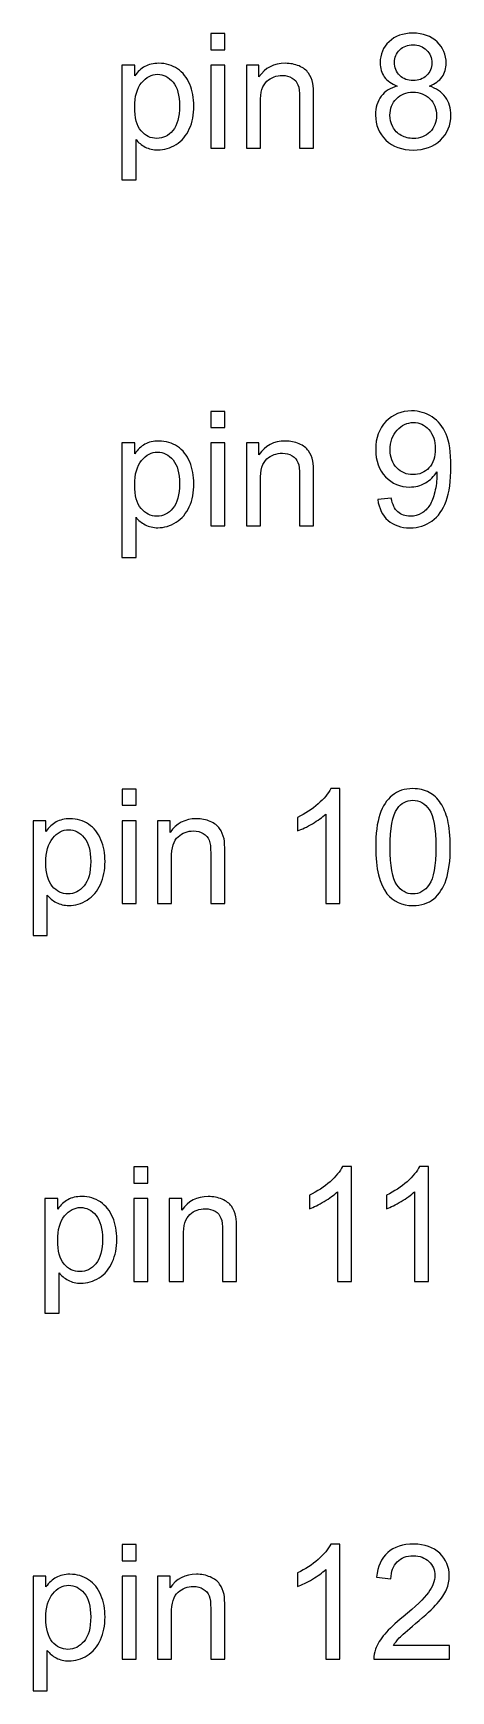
# Model space of a CAD drawing. Header units: centimetres. Extents: x -25.6 to 4.4, y -24.6 to -4.5.
# Drawn here: x -11.814 to -11.26, y -11.697 to -9.503 of the extents above; entities that cross this region are included whole.
import ezdxf

# ---------------------------------------------------------------- set-up
doc = ezdxf.new("R2010")
doc.units = ezdxf.units.CM
doc.header["$MEASUREMENT"] = 0
doc.layers.add('Layer 1', color=7, linetype='Continuous')

msp = doc.modelspace()

# ---------------------------------------------------------------- linework, layer by layer
at = {"layer": 'Layer 1', "color": 250}
for points, knots in [([(-11.57831, -9.52495), (-11.57831, -9.52495), (-11.57831, -9.50354), (-11.57831, -9.50354), (-11.57831, -9.50354), (-11.57831, -9.50354), (-11.55968, -9.50354), (-11.55968, -9.50354), (-11.55968, -9.50354), (-11.55968, -9.50354), (-11.55968, -9.52495), (-11.55968, -9.52495), (-11.55968, -9.52495), (-11.55968, -9.52495), (-11.57831, -9.52495), (-11.57831, -9.52495)], [0, 0, 0, 0, 0.25, 0.25, 0.25, 0.25, 0.5, 0.5, 0.5, 0.5, 0.75, 0.75, 0.75, 0.75, 1, 1, 1, 1]), ([(-11.33136, -9.5729), (-11.33909, -9.57007), (-11.3448, -9.56605), (-11.34854, -9.5608), (-11.34854, -9.5608), (-11.35224, -9.55558), (-11.35411, -9.5493), (-11.35411, -9.54199), (-11.35411, -9.54199), (-11.35411, -9.53095), (-11.35016, -9.52171), (-11.34223, -9.51419), (-11.34223, -9.51419), (-11.33429, -9.50668), (-11.32377, -9.5029), (-11.31062, -9.5029), (-11.31062, -9.5029), (-11.29739, -9.5029), (-11.28673, -9.50675), (-11.27865, -9.51444), (-11.27865, -9.51444), (-11.27061, -9.52213), (-11.26659, -9.53148), (-11.26659, -9.54252), (-11.26659, -9.54252), (-11.26659, -9.54954), (-11.26842, -9.55565), (-11.27209, -9.56087), (-11.27209, -9.56087), (-11.2758, -9.56605), (-11.28137, -9.57007), (-11.28888, -9.5729), (-11.28888, -9.5729), (-11.27961, -9.57593), (-11.27252, -9.5808), (-11.26765, -9.58757), (-11.26765, -9.58757), (-11.26281, -9.59431), (-11.26038, -9.60239), (-11.26038, -9.61174), (-11.26038, -9.61174), (-11.26038, -9.62472), (-11.26497, -9.63559), (-11.2741, -9.64441), (-11.2741, -9.64441), (-11.28328, -9.65323), (-11.29534, -9.65764), (-11.3103, -9.65764), (-11.3103, -9.65764), (-11.32526, -9.65764), (-11.33729, -9.65323), (-11.34646, -9.64437), (-11.34646, -9.64437), (-11.35563, -9.63552), (-11.36022, -9.62447), (-11.36022, -9.61124), (-11.36022, -9.61124), (-11.36022, -9.6014), (-11.35771, -9.59315), (-11.3527, -9.58648), (-11.3527, -9.58648), (-11.34773, -9.57985), (-11.3406, -9.5753), (-11.33136, -9.5729)], [0, 0, 0, 0, 0.0625, 0.0625, 0.0625, 0.0625, 0.125, 0.125, 0.125, 0.125, 0.1875, 0.1875, 0.1875, 0.1875, 0.25, 0.25, 0.25, 0.25, 0.3125, 0.3125, 0.3125, 0.3125, 0.375, 0.375, 0.375, 0.375, 0.4375, 0.4375, 0.4375, 0.4375, 0.5, 0.5, 0.5, 0.5, 0.5625, 0.5625, 0.5625, 0.5625, 0.625, 0.625, 0.625, 0.625, 0.6875, 0.6875, 0.6875, 0.6875, 0.75, 0.75, 0.75, 0.75, 0.8125, 0.8125, 0.8125, 0.8125, 0.875, 0.875, 0.875, 0.875, 0.9375, 0.9375, 0.9375, 0.9375, 1, 1, 1, 1]), ([(-11.3351, -9.54136), (-11.3351, -9.54852), (-11.33277, -9.55438), (-11.32818, -9.55893), (-11.32818, -9.55893), (-11.32356, -9.56348), (-11.31757, -9.56577), (-11.31019, -9.56577), (-11.31019, -9.56577), (-11.30303, -9.56577), (-11.29714, -9.56351), (-11.29255, -9.559), (-11.29255, -9.559), (-11.28797, -9.55448), (-11.28571, -9.54894), (-11.28571, -9.54242), (-11.28571, -9.54242), (-11.28571, -9.53557), (-11.28804, -9.52986), (-11.29277, -9.5252), (-11.29277, -9.5252), (-11.29749, -9.52054), (-11.30335, -9.51822), (-11.3104, -9.51822), (-11.3104, -9.51822), (-11.3175, -9.51822), (-11.32339, -9.52051), (-11.32808, -9.52502), (-11.32808, -9.52502), (-11.33277, -9.52957), (-11.3351, -9.53504), (-11.3351, -9.54136)], [0, 0, 0, 0, 0.125, 0.125, 0.125, 0.125, 0.25, 0.25, 0.25, 0.25, 0.375, 0.375, 0.375, 0.375, 0.5, 0.5, 0.5, 0.5, 0.625, 0.625, 0.625, 0.625, 0.75, 0.75, 0.75, 0.75, 0.875, 0.875, 0.875, 0.875, 1, 1, 1, 1]), ([(-11.6961, -9.69711), (-11.6961, -9.69711), (-11.6961, -9.54531), (-11.6961, -9.54531), (-11.6961, -9.54531), (-11.6961, -9.54531), (-11.67917, -9.54531), (-11.67917, -9.54531), (-11.67917, -9.54531), (-11.67917, -9.54531), (-11.67917, -9.55956), (-11.67917, -9.55956), (-11.67917, -9.55956), (-11.67518, -9.55399), (-11.67066, -9.54979), (-11.66562, -9.547), (-11.66562, -9.547), (-11.66061, -9.54422), (-11.65451, -9.5428), (-11.64735, -9.5428), (-11.64735, -9.5428), (-11.63796, -9.5428), (-11.62971, -9.54524), (-11.62254, -9.55004), (-11.62254, -9.55004), (-11.61535, -9.55487), (-11.60995, -9.56168), (-11.60632, -9.57046), (-11.60632, -9.57046), (-11.60265, -9.57925), (-11.60081, -9.58888), (-11.60081, -9.59936), (-11.60081, -9.59936), (-11.60081, -9.61057), (-11.60282, -9.6207), (-11.60688, -9.62969), (-11.60688, -9.62969), (-11.6109, -9.63869), (-11.61676, -9.64557), (-11.62445, -9.65037), (-11.62445, -9.65037), (-11.63214, -9.65513), (-11.64022, -9.65753), (-11.64869, -9.65753), (-11.64869, -9.65753), (-11.65489, -9.65753), (-11.66043, -9.65622), (-11.66537, -9.65361), (-11.66537, -9.65361), (-11.67031, -9.651), (-11.67433, -9.64769), (-11.67751, -9.6437), (-11.67751, -9.6437), (-11.67751, -9.6437), (-11.67751, -9.69711), (-11.67751, -9.69711), (-11.67751, -9.69711), (-11.67751, -9.69711), (-11.6961, -9.69711), (-11.6961, -9.69711)], [0, 0, 0, 0, 0.0666667, 0.0666667, 0.0666667, 0.0666667, 0.1333333, 0.1333333, 0.1333333, 0.1333333, 0.2, 0.2, 0.2, 0.2, 0.2666667, 0.2666667, 0.2666667, 0.2666667, 0.3333333, 0.3333333, 0.3333333, 0.3333333, 0.4, 0.4, 0.4, 0.4, 0.4666667, 0.4666667, 0.4666667, 0.4666667, 0.5333333, 0.5333333, 0.5333333, 0.5333333, 0.6, 0.6, 0.6, 0.6, 0.6666667, 0.6666667, 0.6666667, 0.6666667, 0.7333333, 0.7333333, 0.7333333, 0.7333333, 0.8, 0.8, 0.8, 0.8, 0.8666667, 0.8666667, 0.8666667, 0.8666667, 0.9333333, 0.9333333, 0.9333333, 0.9333333, 1, 1, 1, 1]), ([(-11.53135, -9.65506), (-11.53135, -9.65506), (-11.53135, -9.54531), (-11.53135, -9.54531), (-11.53135, -9.54531), (-11.53135, -9.54531), (-11.51463, -9.54531), (-11.51463, -9.54531), (-11.51463, -9.54531), (-11.51463, -9.54531), (-11.51463, -9.5609), (-11.51463, -9.5609), (-11.51463, -9.5609), (-11.50655, -9.54884), (-11.49491, -9.5428), (-11.4797, -9.5428), (-11.4797, -9.5428), (-11.47307, -9.5428), (-11.467, -9.544), (-11.46146, -9.54637), (-11.46146, -9.54637), (-11.45589, -9.54877), (-11.45176, -9.55187), (-11.44901, -9.55575), (-11.44901, -9.55575), (-11.44622, -9.5596), (-11.44432, -9.56418), (-11.44319, -9.56947), (-11.44319, -9.56947), (-11.44252, -9.57293), (-11.44217, -9.57896), (-11.44217, -9.58757), (-11.44217, -9.58757), (-11.44217, -9.58757), (-11.44217, -9.65506), (-11.44217, -9.65506), (-11.44217, -9.65506), (-11.44217, -9.65506), (-11.46079, -9.65506), (-11.46079, -9.65506), (-11.46079, -9.65506), (-11.46079, -9.65506), (-11.46079, -9.58828), (-11.46079, -9.58828), (-11.46079, -9.58828), (-11.46079, -9.58073), (-11.4615, -9.57505), (-11.46295, -9.57127), (-11.46295, -9.57127), (-11.46439, -9.56753), (-11.46697, -9.56454), (-11.47064, -9.56231), (-11.47064, -9.56231), (-11.47434, -9.56006), (-11.47864, -9.55893), (-11.48362, -9.55893), (-11.48362, -9.55893), (-11.49156, -9.55893), (-11.49836, -9.56147), (-11.50415, -9.56648), (-11.50415, -9.56648), (-11.5099, -9.57152), (-11.51276, -9.58105), (-11.51276, -9.59512), (-11.51276, -9.59512), (-11.51276, -9.59512), (-11.51276, -9.65506), (-11.51276, -9.65506), (-11.51276, -9.65506), (-11.51276, -9.65506), (-11.53135, -9.65506), (-11.53135, -9.65506)], [0, 0, 0, 0, 0.0555556, 0.0555556, 0.0555556, 0.0555556, 0.1111111, 0.1111111, 0.1111111, 0.1111111, 0.1666667, 0.1666667, 0.1666667, 0.1666667, 0.2222222, 0.2222222, 0.2222222, 0.2222222, 0.2777778, 0.2777778, 0.2777778, 0.2777778, 0.3333333, 0.3333333, 0.3333333, 0.3333333, 0.3888889, 0.3888889, 0.3888889, 0.3888889, 0.4444444, 0.4444444, 0.4444444, 0.4444444, 0.5, 0.5, 0.5, 0.5, 0.5555556, 0.5555556, 0.5555556, 0.5555556, 0.6111111, 0.6111111, 0.6111111, 0.6111111, 0.6666667, 0.6666667, 0.6666667, 0.6666667, 0.7222222, 0.7222222, 0.7222222, 0.7222222, 0.7777778, 0.7777778, 0.7777778, 0.7777778, 0.8333333, 0.8333333, 0.8333333, 0.8333333, 0.8888889, 0.8888889, 0.8888889, 0.8888889, 0.9444444, 0.9444444, 0.9444444, 0.9444444, 1, 1, 1, 1]), ([(-11.67927, -9.6008), (-11.67927, -9.61491), (-11.67641, -9.62536), (-11.6707, -9.63213), (-11.6707, -9.63213), (-11.66498, -9.63887), (-11.65803, -9.64225), (-11.64992, -9.64225), (-11.64992, -9.64225), (-11.64167, -9.64225), (-11.63457, -9.63876), (-11.62868, -9.63174), (-11.62868, -9.63174), (-11.62279, -9.62476), (-11.61983, -9.61393), (-11.61983, -9.59925), (-11.61983, -9.59925), (-11.61983, -9.58524), (-11.62272, -9.5748), (-11.62847, -9.56782), (-11.62847, -9.56782), (-11.63422, -9.56087), (-11.6411, -9.55737), (-11.64907, -9.55737), (-11.64907, -9.55737), (-11.65701, -9.55737), (-11.66403, -9.56108), (-11.67013, -9.56849), (-11.67013, -9.56849), (-11.67624, -9.5759), (-11.67927, -9.58669), (-11.67927, -9.6008)], [0, 0, 0, 0, 0.125, 0.125, 0.125, 0.125, 0.25, 0.25, 0.25, 0.25, 0.375, 0.375, 0.375, 0.375, 0.5, 0.5, 0.5, 0.5, 0.625, 0.625, 0.625, 0.625, 0.75, 0.75, 0.75, 0.75, 0.875, 0.875, 0.875, 0.875, 1, 1, 1, 1]), ([(-11.57831, -9.65506), (-11.57831, -9.65506), (-11.57831, -9.54531), (-11.57831, -9.54531), (-11.57831, -9.54531), (-11.57831, -9.54531), (-11.55968, -9.54531), (-11.55968, -9.54531), (-11.55968, -9.54531), (-11.55968, -9.54531), (-11.55968, -9.65506), (-11.55968, -9.65506), (-11.55968, -9.65506), (-11.55968, -9.65506), (-11.57831, -9.65506), (-11.57831, -9.65506)], [0, 0, 0, 0, 0.25, 0.25, 0.25, 0.25, 0.5, 0.5, 0.5, 0.5, 0.75, 0.75, 0.75, 0.75, 1, 1, 1, 1]), ([(-11.3411, -9.61135), (-11.3411, -9.61664), (-11.33983, -9.62179), (-11.33732, -9.62673), (-11.33732, -9.62673), (-11.33482, -9.63171), (-11.33108, -9.63555), (-11.3261, -9.63827), (-11.3261, -9.63827), (-11.32113, -9.64098), (-11.3158, -9.64236), (-11.31009, -9.64236), (-11.31009, -9.64236), (-11.3012, -9.64236), (-11.29386, -9.6395), (-11.28807, -9.63375), (-11.28807, -9.63375), (-11.28229, -9.62804), (-11.27939, -9.62077), (-11.27939, -9.61195), (-11.27939, -9.61195), (-11.27939, -9.60299), (-11.28236, -9.59558), (-11.28832, -9.58972), (-11.28832, -9.58972), (-11.29428, -9.58387), (-11.30176, -9.58094), (-11.31072, -9.58094), (-11.31072, -9.58094), (-11.31947, -9.58094), (-11.3267, -9.58383), (-11.33245, -9.58962), (-11.33245, -9.58962), (-11.3382, -9.59544), (-11.3411, -9.60267), (-11.3411, -9.61135)], [0, 0, 0, 0, 0.1111111, 0.1111111, 0.1111111, 0.1111111, 0.2222222, 0.2222222, 0.2222222, 0.2222222, 0.3333333, 0.3333333, 0.3333333, 0.3333333, 0.4444444, 0.4444444, 0.4444444, 0.4444444, 0.5555556, 0.5555556, 0.5555556, 0.5555556, 0.6666667, 0.6666667, 0.6666667, 0.6666667, 0.7777778, 0.7777778, 0.7777778, 0.7777778, 0.8888889, 0.8888889, 0.8888889, 0.8888889, 1, 1, 1, 1]), ([(-11.57831, -10.02495), (-11.57831, -10.02495), (-11.57831, -10.00354), (-11.57831, -10.00354), (-11.57831, -10.00354), (-11.57831, -10.00354), (-11.55968, -10.00354), (-11.55968, -10.00354), (-11.55968, -10.00354), (-11.55968, -10.00354), (-11.55968, -10.02495), (-11.55968, -10.02495), (-11.55968, -10.02495), (-11.55968, -10.02495), (-11.57831, -10.02495), (-11.57831, -10.02495)], [0, 0, 0, 0, 0.25, 0.25, 0.25, 0.25, 0.5, 0.5, 0.5, 0.5, 0.75, 0.75, 0.75, 0.75, 1, 1, 1, 1]), ([(-11.35722, -10.12003), (-11.35722, -10.12003), (-11.33933, -10.11837), (-11.33933, -10.11837), (-11.33933, -10.11837), (-11.33782, -10.12677), (-11.33492, -10.13287), (-11.33065, -10.13668), (-11.33065, -10.13668), (-11.32639, -10.14045), (-11.32092, -10.14236), (-11.31421, -10.14236), (-11.31421, -10.14236), (-11.3085, -10.14236), (-11.30349, -10.14105), (-11.29919, -10.13841), (-11.29919, -10.13841), (-11.29488, -10.1358), (-11.29135, -10.13231), (-11.2886, -10.12793), (-11.2886, -10.12793), (-11.28582, -10.12356), (-11.28352, -10.11763), (-11.28165, -10.11022), (-11.28165, -10.11022), (-11.27982, -10.10278), (-11.27887, -10.09519), (-11.27887, -10.08747), (-11.27887, -10.08747), (-11.27887, -10.08666), (-11.2789, -10.08539), (-11.27897, -10.08376), (-11.27897, -10.08376), (-11.28271, -10.08965), (-11.28779, -10.09449), (-11.29421, -10.09816), (-11.29421, -10.09816), (-11.30067, -10.10186), (-11.30765, -10.10369), (-11.31513, -10.10369), (-11.31513, -10.10369), (-11.32769, -10.10369), (-11.33831, -10.09914), (-11.34699, -10.09004), (-11.34699, -10.09004), (-11.35567, -10.08094), (-11.36001, -10.06898), (-11.36001, -10.05409), (-11.36001, -10.05409), (-11.36001, -10.03871), (-11.35549, -10.02636), (-11.34642, -10.01698), (-11.34642, -10.01698), (-11.33736, -10.0076), (-11.326, -10.0029), (-11.31234, -10.0029), (-11.31234, -10.0029), (-11.3025, -10.0029), (-11.29351, -10.00559), (-11.28532, -10.01088), (-11.28532, -10.01088), (-11.27717, -10.01617), (-11.27096, -10.02375), (-11.26673, -10.03356), (-11.26673, -10.03356), (-11.2625, -10.04337), (-11.26038, -10.05759), (-11.26038, -10.07621), (-11.26038, -10.07621), (-11.26038, -10.09555), (-11.26246, -10.11096), (-11.26666, -10.12246), (-11.26666, -10.12246), (-11.27089, -10.13393), (-11.27714, -10.14264), (-11.28543, -10.14864), (-11.28543, -10.14864), (-11.29375, -10.15464), (-11.30345, -10.15764), (-11.31464, -10.15764), (-11.31464, -10.15764), (-11.32649, -10.15764), (-11.33616, -10.15435), (-11.34367, -10.14776), (-11.34367, -10.14776), (-11.35119, -10.1412), (-11.3557, -10.13195), (-11.35722, -10.12003)], [0, 0, 0, 0, 0.0454545, 0.0454545, 0.0454545, 0.0454545, 0.0909091, 0.0909091, 0.0909091, 0.0909091, 0.1363636, 0.1363636, 0.1363636, 0.1363636, 0.1818182, 0.1818182, 0.1818182, 0.1818182, 0.2272727, 0.2272727, 0.2272727, 0.2272727, 0.2727273, 0.2727273, 0.2727273, 0.2727273, 0.3181818, 0.3181818, 0.3181818, 0.3181818, 0.3636364, 0.3636364, 0.3636364, 0.3636364, 0.4090909, 0.4090909, 0.4090909, 0.4090909, 0.4545455, 0.4545455, 0.4545455, 0.4545455, 0.5, 0.5, 0.5, 0.5, 0.5454545, 0.5454545, 0.5454545, 0.5454545, 0.5909091, 0.5909091, 0.5909091, 0.5909091, 0.6363636, 0.6363636, 0.6363636, 0.6363636, 0.6818182, 0.6818182, 0.6818182, 0.6818182, 0.7272727, 0.7272727, 0.7272727, 0.7272727, 0.7727273, 0.7727273, 0.7727273, 0.7727273, 0.8181818, 0.8181818, 0.8181818, 0.8181818, 0.8636364, 0.8636364, 0.8636364, 0.8636364, 0.9090909, 0.9090909, 0.9090909, 0.9090909, 0.9545455, 0.9545455, 0.9545455, 0.9545455, 1, 1, 1, 1]), ([(-11.28105, -10.05314), (-11.28105, -10.04249), (-11.28388, -10.03398), (-11.28955, -10.02774), (-11.28955, -10.02774), (-11.29527, -10.02146), (-11.30208, -10.01832), (-11.31009, -10.01832), (-11.31009, -10.01832), (-11.31834, -10.01832), (-11.32554, -10.02171), (-11.33168, -10.02845), (-11.33168, -10.02845), (-11.33782, -10.03522), (-11.34088, -10.04397), (-11.34088, -10.05469), (-11.34088, -10.05469), (-11.34088, -10.06436), (-11.33796, -10.07219), (-11.33214, -10.07822), (-11.33214, -10.07822), (-11.32631, -10.08426), (-11.31915, -10.08726), (-11.31062, -10.08726), (-11.31062, -10.08726), (-11.30197, -10.08726), (-11.29492, -10.08426), (-11.28938, -10.07822), (-11.28938, -10.07822), (-11.2838, -10.07219), (-11.28105, -10.06383), (-11.28105, -10.05314)], [0, 0, 0, 0, 0.125, 0.125, 0.125, 0.125, 0.25, 0.25, 0.25, 0.25, 0.375, 0.375, 0.375, 0.375, 0.5, 0.5, 0.5, 0.5, 0.625, 0.625, 0.625, 0.625, 0.75, 0.75, 0.75, 0.75, 0.875, 0.875, 0.875, 0.875, 1, 1, 1, 1]), ([(-11.6961, -10.19711), (-11.6961, -10.19711), (-11.6961, -10.04531), (-11.6961, -10.04531), (-11.6961, -10.04531), (-11.6961, -10.04531), (-11.67917, -10.04531), (-11.67917, -10.04531), (-11.67917, -10.04531), (-11.67917, -10.04531), (-11.67917, -10.05956), (-11.67917, -10.05956), (-11.67917, -10.05956), (-11.67518, -10.05399), (-11.67066, -10.04979), (-11.66562, -10.047), (-11.66562, -10.047), (-11.66061, -10.04422), (-11.65451, -10.0428), (-11.64735, -10.0428), (-11.64735, -10.0428), (-11.63796, -10.0428), (-11.62971, -10.04524), (-11.62254, -10.05004), (-11.62254, -10.05004), (-11.61535, -10.05487), (-11.60995, -10.06168), (-11.60632, -10.07046), (-11.60632, -10.07046), (-11.60265, -10.07925), (-11.60081, -10.08888), (-11.60081, -10.09936), (-11.60081, -10.09936), (-11.60081, -10.11057), (-11.60282, -10.1207), (-11.60688, -10.12969), (-11.60688, -10.12969), (-11.6109, -10.13869), (-11.61676, -10.14557), (-11.62445, -10.15037), (-11.62445, -10.15037), (-11.63214, -10.15513), (-11.64022, -10.15753), (-11.64869, -10.15753), (-11.64869, -10.15753), (-11.65489, -10.15753), (-11.66043, -10.15622), (-11.66537, -10.15361), (-11.66537, -10.15361), (-11.67031, -10.151), (-11.67433, -10.14769), (-11.67751, -10.1437), (-11.67751, -10.1437), (-11.67751, -10.1437), (-11.67751, -10.19711), (-11.67751, -10.19711), (-11.67751, -10.19711), (-11.67751, -10.19711), (-11.6961, -10.19711), (-11.6961, -10.19711)], [0, 0, 0, 0, 0.0666667, 0.0666667, 0.0666667, 0.0666667, 0.1333333, 0.1333333, 0.1333333, 0.1333333, 0.2, 0.2, 0.2, 0.2, 0.2666667, 0.2666667, 0.2666667, 0.2666667, 0.3333333, 0.3333333, 0.3333333, 0.3333333, 0.4, 0.4, 0.4, 0.4, 0.4666667, 0.4666667, 0.4666667, 0.4666667, 0.5333333, 0.5333333, 0.5333333, 0.5333333, 0.6, 0.6, 0.6, 0.6, 0.6666667, 0.6666667, 0.6666667, 0.6666667, 0.7333333, 0.7333333, 0.7333333, 0.7333333, 0.8, 0.8, 0.8, 0.8, 0.8666667, 0.8666667, 0.8666667, 0.8666667, 0.9333333, 0.9333333, 0.9333333, 0.9333333, 1, 1, 1, 1]), ([(-11.57831, -10.15506), (-11.57831, -10.15506), (-11.57831, -10.04531), (-11.57831, -10.04531), (-11.57831, -10.04531), (-11.57831, -10.04531), (-11.55968, -10.04531), (-11.55968, -10.04531), (-11.55968, -10.04531), (-11.55968, -10.04531), (-11.55968, -10.15506), (-11.55968, -10.15506), (-11.55968, -10.15506), (-11.55968, -10.15506), (-11.57831, -10.15506), (-11.57831, -10.15506)], [0, 0, 0, 0, 0.25, 0.25, 0.25, 0.25, 0.5, 0.5, 0.5, 0.5, 0.75, 0.75, 0.75, 0.75, 1, 1, 1, 1]), ([(-11.53135, -10.15506), (-11.53135, -10.15506), (-11.53135, -10.04531), (-11.53135, -10.04531), (-11.53135, -10.04531), (-11.53135, -10.04531), (-11.51463, -10.04531), (-11.51463, -10.04531), (-11.51463, -10.04531), (-11.51463, -10.04531), (-11.51463, -10.0609), (-11.51463, -10.0609), (-11.51463, -10.0609), (-11.50655, -10.04884), (-11.49491, -10.0428), (-11.4797, -10.0428), (-11.4797, -10.0428), (-11.47307, -10.0428), (-11.467, -10.044), (-11.46146, -10.04637), (-11.46146, -10.04637), (-11.45589, -10.04877), (-11.45176, -10.05187), (-11.44901, -10.05575), (-11.44901, -10.05575), (-11.44622, -10.0596), (-11.44432, -10.06418), (-11.44319, -10.06947), (-11.44319, -10.06947), (-11.44252, -10.07293), (-11.44217, -10.07896), (-11.44217, -10.08757), (-11.44217, -10.08757), (-11.44217, -10.08757), (-11.44217, -10.15506), (-11.44217, -10.15506), (-11.44217, -10.15506), (-11.44217, -10.15506), (-11.46079, -10.15506), (-11.46079, -10.15506), (-11.46079, -10.15506), (-11.46079, -10.15506), (-11.46079, -10.08828), (-11.46079, -10.08828), (-11.46079, -10.08828), (-11.46079, -10.08073), (-11.4615, -10.07505), (-11.46295, -10.07127), (-11.46295, -10.07127), (-11.46439, -10.06753), (-11.46697, -10.06454), (-11.47064, -10.06231), (-11.47064, -10.06231), (-11.47434, -10.06006), (-11.47864, -10.05893), (-11.48362, -10.05893), (-11.48362, -10.05893), (-11.49156, -10.05893), (-11.49836, -10.06147), (-11.50415, -10.06648), (-11.50415, -10.06648), (-11.5099, -10.07152), (-11.51276, -10.08105), (-11.51276, -10.09512), (-11.51276, -10.09512), (-11.51276, -10.09512), (-11.51276, -10.15506), (-11.51276, -10.15506), (-11.51276, -10.15506), (-11.51276, -10.15506), (-11.53135, -10.15506), (-11.53135, -10.15506)], [0, 0, 0, 0, 0.0555556, 0.0555556, 0.0555556, 0.0555556, 0.1111111, 0.1111111, 0.1111111, 0.1111111, 0.1666667, 0.1666667, 0.1666667, 0.1666667, 0.2222222, 0.2222222, 0.2222222, 0.2222222, 0.2777778, 0.2777778, 0.2777778, 0.2777778, 0.3333333, 0.3333333, 0.3333333, 0.3333333, 0.3888889, 0.3888889, 0.3888889, 0.3888889, 0.4444444, 0.4444444, 0.4444444, 0.4444444, 0.5, 0.5, 0.5, 0.5, 0.5555556, 0.5555556, 0.5555556, 0.5555556, 0.6111111, 0.6111111, 0.6111111, 0.6111111, 0.6666667, 0.6666667, 0.6666667, 0.6666667, 0.7222222, 0.7222222, 0.7222222, 0.7222222, 0.7777778, 0.7777778, 0.7777778, 0.7777778, 0.8333333, 0.8333333, 0.8333333, 0.8333333, 0.8888889, 0.8888889, 0.8888889, 0.8888889, 0.9444444, 0.9444444, 0.9444444, 0.9444444, 1, 1, 1, 1]), ([(-11.67927, -10.1008), (-11.67927, -10.11491), (-11.67641, -10.12536), (-11.6707, -10.13213), (-11.6707, -10.13213), (-11.66498, -10.13887), (-11.65803, -10.14225), (-11.64992, -10.14225), (-11.64992, -10.14225), (-11.64167, -10.14225), (-11.63457, -10.13876), (-11.62868, -10.13174), (-11.62868, -10.13174), (-11.62279, -10.12476), (-11.61983, -10.11393), (-11.61983, -10.09925), (-11.61983, -10.09925), (-11.61983, -10.08524), (-11.62272, -10.0748), (-11.62847, -10.06782), (-11.62847, -10.06782), (-11.63422, -10.06087), (-11.6411, -10.05737), (-11.64907, -10.05737), (-11.64907, -10.05737), (-11.65701, -10.05737), (-11.66403, -10.06108), (-11.67013, -10.06849), (-11.67013, -10.06849), (-11.67624, -10.0759), (-11.67927, -10.08669), (-11.67927, -10.1008)], [0, 0, 0, 0, 0.125, 0.125, 0.125, 0.125, 0.25, 0.25, 0.25, 0.25, 0.375, 0.375, 0.375, 0.375, 0.5, 0.5, 0.5, 0.5, 0.625, 0.625, 0.625, 0.625, 0.75, 0.75, 0.75, 0.75, 0.875, 0.875, 0.875, 0.875, 1, 1, 1, 1]), ([(-11.69603, -10.52495), (-11.69603, -10.52495), (-11.69603, -10.50354), (-11.69603, -10.50354), (-11.69603, -10.50354), (-11.69603, -10.50354), (-11.6774, -10.50354), (-11.6774, -10.50354), (-11.6774, -10.50354), (-11.6774, -10.50354), (-11.6774, -10.52495), (-11.6774, -10.52495), (-11.6774, -10.52495), (-11.6774, -10.52495), (-11.69603, -10.52495), (-11.69603, -10.52495)], [0, 0, 0, 0, 0.25, 0.25, 0.25, 0.25, 0.5, 0.5, 0.5, 0.5, 0.75, 0.75, 0.75, 0.75, 1, 1, 1, 1]), ([(-11.40766, -10.65506), (-11.40766, -10.65506), (-11.42625, -10.65506), (-11.42625, -10.65506), (-11.42625, -10.65506), (-11.42625, -10.65506), (-11.42625, -10.53652), (-11.42625, -10.53652), (-11.42625, -10.53652), (-11.43073, -10.54079), (-11.43659, -10.54506), (-11.44386, -10.54933), (-11.44386, -10.54933), (-11.45116, -10.5536), (-11.45769, -10.55681), (-11.46347, -10.55893), (-11.46347, -10.55893), (-11.46347, -10.55893), (-11.46347, -10.54097), (-11.46347, -10.54097), (-11.46347, -10.54097), (-11.45307, -10.53607), (-11.44396, -10.53014), (-11.43617, -10.52319), (-11.43617, -10.52319), (-11.42841, -10.5162), (-11.42287, -10.50947), (-11.41962, -10.5029), (-11.41962, -10.5029), (-11.41962, -10.5029), (-11.40766, -10.5029), (-11.40766, -10.5029), (-11.40766, -10.5029), (-11.40766, -10.5029), (-11.40766, -10.65506), (-11.40766, -10.65506)], [0, 0, 0, 0, 0.1111111, 0.1111111, 0.1111111, 0.1111111, 0.2222222, 0.2222222, 0.2222222, 0.2222222, 0.3333333, 0.3333333, 0.3333333, 0.3333333, 0.4444444, 0.4444444, 0.4444444, 0.4444444, 0.5555556, 0.5555556, 0.5555556, 0.5555556, 0.6666667, 0.6666667, 0.6666667, 0.6666667, 0.7777778, 0.7777778, 0.7777778, 0.7777778, 0.8888889, 0.8888889, 0.8888889, 0.8888889, 1, 1, 1, 1]), ([(-11.36001, -10.58034), (-11.36001, -10.56242), (-11.35817, -10.54799), (-11.35447, -10.53709), (-11.35447, -10.53709), (-11.3508, -10.52615), (-11.34529, -10.51772), (-11.33803, -10.51179), (-11.33803, -10.51179), (-11.33076, -10.50587), (-11.32162, -10.5029), (-11.31062, -10.5029), (-11.31062, -10.5029), (-11.30247, -10.5029), (-11.29534, -10.50456), (-11.2892, -10.50784), (-11.2892, -10.50784), (-11.28306, -10.51109), (-11.27802, -10.51582), (-11.274, -10.52199), (-11.274, -10.52199), (-11.27001, -10.52816), (-11.26687, -10.53568), (-11.26461, -10.54453), (-11.26461, -10.54453), (-11.26232, -10.55339), (-11.26119, -10.56531), (-11.26119, -10.58034), (-11.26119, -10.58034), (-11.26119, -10.59812), (-11.26303, -10.61244), (-11.26666, -10.62338), (-11.26666, -10.62338), (-11.27033, -10.63432), (-11.2758, -10.64275), (-11.28306, -10.64871), (-11.28306, -10.64871), (-11.29033, -10.65467), (-11.2995, -10.65764), (-11.31062, -10.65764), (-11.31062, -10.65764), (-11.32522, -10.65764), (-11.33669, -10.65241), (-11.34501, -10.64194), (-11.34501, -10.64194), (-11.355, -10.62934), (-11.36001, -10.60877), (-11.36001, -10.58034)], [0, 0, 0, 0, 0.0833333, 0.0833333, 0.0833333, 0.0833333, 0.1666667, 0.1666667, 0.1666667, 0.1666667, 0.25, 0.25, 0.25, 0.25, 0.3333333, 0.3333333, 0.3333333, 0.3333333, 0.4166667, 0.4166667, 0.4166667, 0.4166667, 0.5, 0.5, 0.5, 0.5, 0.5833333, 0.5833333, 0.5833333, 0.5833333, 0.6666667, 0.6666667, 0.6666667, 0.6666667, 0.75, 0.75, 0.75, 0.75, 0.8333333, 0.8333333, 0.8333333, 0.8333333, 0.9166667, 0.9166667, 0.9166667, 0.9166667, 1, 1, 1, 1]), ([(-11.34088, -10.58034), (-11.34088, -10.60521), (-11.33796, -10.62176), (-11.33214, -10.63001), (-11.33214, -10.63001), (-11.32631, -10.63823), (-11.31915, -10.64236), (-11.31062, -10.64236), (-11.31062, -10.64236), (-11.30204, -10.64236), (-11.29488, -10.6382), (-11.28906, -10.62994), (-11.28906, -10.62994), (-11.28324, -10.62169), (-11.28031, -10.60514), (-11.28031, -10.58034), (-11.28031, -10.58034), (-11.28031, -10.5554), (-11.28324, -10.53882), (-11.28906, -10.53063), (-11.28906, -10.53063), (-11.29488, -10.52241), (-11.30211, -10.51832), (-11.31079, -10.51832), (-11.31079, -10.51832), (-11.31937, -10.51832), (-11.32617, -10.52195), (-11.33129, -10.52919), (-11.33129, -10.52919), (-11.33767, -10.53839), (-11.34088, -10.55547), (-11.34088, -10.58034)], [0, 0, 0, 0, 0.125, 0.125, 0.125, 0.125, 0.25, 0.25, 0.25, 0.25, 0.375, 0.375, 0.375, 0.375, 0.5, 0.5, 0.5, 0.5, 0.625, 0.625, 0.625, 0.625, 0.75, 0.75, 0.75, 0.75, 0.875, 0.875, 0.875, 0.875, 1, 1, 1, 1]), ([(-11.81382, -10.69711), (-11.81382, -10.69711), (-11.81382, -10.54531), (-11.81382, -10.54531), (-11.81382, -10.54531), (-11.81382, -10.54531), (-11.79689, -10.54531), (-11.79689, -10.54531), (-11.79689, -10.54531), (-11.79689, -10.54531), (-11.79689, -10.55956), (-11.79689, -10.55956), (-11.79689, -10.55956), (-11.7929, -10.55399), (-11.78838, -10.54979), (-11.78334, -10.547), (-11.78334, -10.547), (-11.77833, -10.54422), (-11.77223, -10.5428), (-11.76507, -10.5428), (-11.76507, -10.5428), (-11.75568, -10.5428), (-11.74743, -10.54524), (-11.74026, -10.55004), (-11.74026, -10.55004), (-11.73307, -10.55487), (-11.72767, -10.56168), (-11.72404, -10.57046), (-11.72404, -10.57046), (-11.72037, -10.57925), (-11.71853, -10.58888), (-11.71853, -10.59936), (-11.71853, -10.59936), (-11.71853, -10.61057), (-11.72054, -10.6207), (-11.7246, -10.62969), (-11.7246, -10.62969), (-11.72862, -10.63869), (-11.73448, -10.64557), (-11.74217, -10.65037), (-11.74217, -10.65037), (-11.74986, -10.65513), (-11.75794, -10.65753), (-11.76641, -10.65753), (-11.76641, -10.65753), (-11.77261, -10.65753), (-11.77815, -10.65622), (-11.78309, -10.65361), (-11.78309, -10.65361), (-11.78803, -10.651), (-11.79205, -10.64769), (-11.79523, -10.6437), (-11.79523, -10.6437), (-11.79523, -10.6437), (-11.79523, -10.69711), (-11.79523, -10.69711), (-11.79523, -10.69711), (-11.79523, -10.69711), (-11.81382, -10.69711), (-11.81382, -10.69711)], [0, 0, 0, 0, 0.0666667, 0.0666667, 0.0666667, 0.0666667, 0.1333333, 0.1333333, 0.1333333, 0.1333333, 0.2, 0.2, 0.2, 0.2, 0.2666667, 0.2666667, 0.2666667, 0.2666667, 0.3333333, 0.3333333, 0.3333333, 0.3333333, 0.4, 0.4, 0.4, 0.4, 0.4666667, 0.4666667, 0.4666667, 0.4666667, 0.5333333, 0.5333333, 0.5333333, 0.5333333, 0.6, 0.6, 0.6, 0.6, 0.6666667, 0.6666667, 0.6666667, 0.6666667, 0.7333333, 0.7333333, 0.7333333, 0.7333333, 0.8, 0.8, 0.8, 0.8, 0.8666667, 0.8666667, 0.8666667, 0.8666667, 0.9333333, 0.9333333, 0.9333333, 0.9333333, 1, 1, 1, 1]), ([(-11.69603, -10.65506), (-11.69603, -10.65506), (-11.69603, -10.54531), (-11.69603, -10.54531), (-11.69603, -10.54531), (-11.69603, -10.54531), (-11.6774, -10.54531), (-11.6774, -10.54531), (-11.6774, -10.54531), (-11.6774, -10.54531), (-11.6774, -10.65506), (-11.6774, -10.65506), (-11.6774, -10.65506), (-11.6774, -10.65506), (-11.69603, -10.65506), (-11.69603, -10.65506)], [0, 0, 0, 0, 0.25, 0.25, 0.25, 0.25, 0.5, 0.5, 0.5, 0.5, 0.75, 0.75, 0.75, 0.75, 1, 1, 1, 1]), ([(-11.64907, -10.65506), (-11.64907, -10.65506), (-11.64907, -10.54531), (-11.64907, -10.54531), (-11.64907, -10.54531), (-11.64907, -10.54531), (-11.63235, -10.54531), (-11.63235, -10.54531), (-11.63235, -10.54531), (-11.63235, -10.54531), (-11.63235, -10.5609), (-11.63235, -10.5609), (-11.63235, -10.5609), (-11.62427, -10.54884), (-11.61263, -10.5428), (-11.59742, -10.5428), (-11.59742, -10.5428), (-11.59079, -10.5428), (-11.58472, -10.544), (-11.57918, -10.54637), (-11.57918, -10.54637), (-11.57361, -10.54877), (-11.56948, -10.55187), (-11.56673, -10.55575), (-11.56673, -10.55575), (-11.56394, -10.5596), (-11.56204, -10.56418), (-11.56091, -10.56947), (-11.56091, -10.56947), (-11.56024, -10.57293), (-11.55989, -10.57896), (-11.55989, -10.58757), (-11.55989, -10.58757), (-11.55989, -10.58757), (-11.55989, -10.65506), (-11.55989, -10.65506), (-11.55989, -10.65506), (-11.55989, -10.65506), (-11.57851, -10.65506), (-11.57851, -10.65506), (-11.57851, -10.65506), (-11.57851, -10.65506), (-11.57851, -10.58828), (-11.57851, -10.58828), (-11.57851, -10.58828), (-11.57851, -10.58073), (-11.57922, -10.57505), (-11.58067, -10.57127), (-11.58067, -10.57127), (-11.58211, -10.56753), (-11.58469, -10.56454), (-11.58836, -10.56231), (-11.58836, -10.56231), (-11.59206, -10.56006), (-11.59636, -10.55893), (-11.60134, -10.55893), (-11.60134, -10.55893), (-11.60928, -10.55893), (-11.61608, -10.56147), (-11.62187, -10.56648), (-11.62187, -10.56648), (-11.62762, -10.57152), (-11.63048, -10.58105), (-11.63048, -10.59512), (-11.63048, -10.59512), (-11.63048, -10.59512), (-11.63048, -10.65506), (-11.63048, -10.65506), (-11.63048, -10.65506), (-11.63048, -10.65506), (-11.64907, -10.65506), (-11.64907, -10.65506)], [0, 0, 0, 0, 0.0555556, 0.0555556, 0.0555556, 0.0555556, 0.1111111, 0.1111111, 0.1111111, 0.1111111, 0.1666667, 0.1666667, 0.1666667, 0.1666667, 0.2222222, 0.2222222, 0.2222222, 0.2222222, 0.2777778, 0.2777778, 0.2777778, 0.2777778, 0.3333333, 0.3333333, 0.3333333, 0.3333333, 0.3888889, 0.3888889, 0.3888889, 0.3888889, 0.4444444, 0.4444444, 0.4444444, 0.4444444, 0.5, 0.5, 0.5, 0.5, 0.5555556, 0.5555556, 0.5555556, 0.5555556, 0.6111111, 0.6111111, 0.6111111, 0.6111111, 0.6666667, 0.6666667, 0.6666667, 0.6666667, 0.7222222, 0.7222222, 0.7222222, 0.7222222, 0.7777778, 0.7777778, 0.7777778, 0.7777778, 0.8333333, 0.8333333, 0.8333333, 0.8333333, 0.8888889, 0.8888889, 0.8888889, 0.8888889, 0.9444444, 0.9444444, 0.9444444, 0.9444444, 1, 1, 1, 1]), ([(-11.79699, -10.6008), (-11.79699, -10.61491), (-11.79413, -10.62536), (-11.78842, -10.63213), (-11.78842, -10.63213), (-11.7827, -10.63887), (-11.77575, -10.64225), (-11.76764, -10.64225), (-11.76764, -10.64225), (-11.75939, -10.64225), (-11.75229, -10.63876), (-11.7464, -10.63174), (-11.7464, -10.63174), (-11.74051, -10.62476), (-11.73755, -10.61393), (-11.73755, -10.59925), (-11.73755, -10.59925), (-11.73755, -10.58524), (-11.74044, -10.5748), (-11.74619, -10.56782), (-11.74619, -10.56782), (-11.75194, -10.56087), (-11.75882, -10.55737), (-11.76679, -10.55737), (-11.76679, -10.55737), (-11.77473, -10.55737), (-11.78175, -10.56108), (-11.78785, -10.56849), (-11.78785, -10.56849), (-11.79396, -10.5759), (-11.79699, -10.58669), (-11.79699, -10.6008)], [0, 0, 0, 0, 0.125, 0.125, 0.125, 0.125, 0.25, 0.25, 0.25, 0.25, 0.375, 0.375, 0.375, 0.375, 0.5, 0.5, 0.5, 0.5, 0.625, 0.625, 0.625, 0.625, 0.75, 0.75, 0.75, 0.75, 0.875, 0.875, 0.875, 0.875, 1, 1, 1, 1]), ([(-11.68033, -11.02495), (-11.68033, -11.02495), (-11.68033, -11.00354), (-11.68033, -11.00354), (-11.68033, -11.00354), (-11.68033, -11.00354), (-11.6617, -11.00354), (-11.6617, -11.00354), (-11.6617, -11.00354), (-11.6617, -11.00354), (-11.6617, -11.02495), (-11.6617, -11.02495), (-11.6617, -11.02495), (-11.6617, -11.02495), (-11.68033, -11.02495), (-11.68033, -11.02495)], [0, 0, 0, 0, 0.25, 0.25, 0.25, 0.25, 0.5, 0.5, 0.5, 0.5, 0.75, 0.75, 0.75, 0.75, 1, 1, 1, 1]), ([(-11.39196, -11.15506), (-11.39196, -11.15506), (-11.41055, -11.15506), (-11.41055, -11.15506), (-11.41055, -11.15506), (-11.41055, -11.15506), (-11.41055, -11.03652), (-11.41055, -11.03652), (-11.41055, -11.03652), (-11.41503, -11.04079), (-11.42089, -11.04506), (-11.42816, -11.04933), (-11.42816, -11.04933), (-11.43546, -11.0536), (-11.44199, -11.05681), (-11.44777, -11.05893), (-11.44777, -11.05893), (-11.44777, -11.05893), (-11.44777, -11.04097), (-11.44777, -11.04097), (-11.44777, -11.04097), (-11.43737, -11.03607), (-11.42826, -11.03014), (-11.42047, -11.02319), (-11.42047, -11.02319), (-11.41271, -11.0162), (-11.40717, -11.00947), (-11.40392, -11.0029), (-11.40392, -11.0029), (-11.40392, -11.0029), (-11.39196, -11.0029), (-11.39196, -11.0029), (-11.39196, -11.0029), (-11.39196, -11.0029), (-11.39196, -11.15506), (-11.39196, -11.15506)], [0, 0, 0, 0, 0.1111111, 0.1111111, 0.1111111, 0.1111111, 0.2222222, 0.2222222, 0.2222222, 0.2222222, 0.3333333, 0.3333333, 0.3333333, 0.3333333, 0.4444444, 0.4444444, 0.4444444, 0.4444444, 0.5555556, 0.5555556, 0.5555556, 0.5555556, 0.6666667, 0.6666667, 0.6666667, 0.6666667, 0.7777778, 0.7777778, 0.7777778, 0.7777778, 0.8888889, 0.8888889, 0.8888889, 0.8888889, 1, 1, 1, 1]), ([(-11.28994, -11.15506), (-11.28994, -11.15506), (-11.30853, -11.15506), (-11.30853, -11.15506), (-11.30853, -11.15506), (-11.30853, -11.15506), (-11.30853, -11.03652), (-11.30853, -11.03652), (-11.30853, -11.03652), (-11.31301, -11.04079), (-11.31887, -11.04506), (-11.32614, -11.04933), (-11.32614, -11.04933), (-11.33344, -11.0536), (-11.33997, -11.05681), (-11.34575, -11.05893), (-11.34575, -11.05893), (-11.34575, -11.05893), (-11.34575, -11.04097), (-11.34575, -11.04097), (-11.34575, -11.04097), (-11.33535, -11.03607), (-11.32624, -11.03014), (-11.31845, -11.02319), (-11.31845, -11.02319), (-11.31069, -11.0162), (-11.30515, -11.00947), (-11.3019, -11.0029), (-11.3019, -11.0029), (-11.3019, -11.0029), (-11.28994, -11.0029), (-11.28994, -11.0029), (-11.28994, -11.0029), (-11.28994, -11.0029), (-11.28994, -11.15506), (-11.28994, -11.15506)], [0, 0, 0, 0, 0.1111111, 0.1111111, 0.1111111, 0.1111111, 0.2222222, 0.2222222, 0.2222222, 0.2222222, 0.3333333, 0.3333333, 0.3333333, 0.3333333, 0.4444444, 0.4444444, 0.4444444, 0.4444444, 0.5555556, 0.5555556, 0.5555556, 0.5555556, 0.6666667, 0.6666667, 0.6666667, 0.6666667, 0.7777778, 0.7777778, 0.7777778, 0.7777778, 0.8888889, 0.8888889, 0.8888889, 0.8888889, 1, 1, 1, 1]), ([(-11.79812, -11.19711), (-11.79812, -11.19711), (-11.79812, -11.04531), (-11.79812, -11.04531), (-11.79812, -11.04531), (-11.79812, -11.04531), (-11.78119, -11.04531), (-11.78119, -11.04531), (-11.78119, -11.04531), (-11.78119, -11.04531), (-11.78119, -11.05956), (-11.78119, -11.05956), (-11.78119, -11.05956), (-11.7772, -11.05399), (-11.77268, -11.04979), (-11.76764, -11.047), (-11.76764, -11.047), (-11.76263, -11.04422), (-11.75653, -11.0428), (-11.74937, -11.0428), (-11.74937, -11.0428), (-11.73998, -11.0428), (-11.73173, -11.04524), (-11.72456, -11.05004), (-11.72456, -11.05004), (-11.71737, -11.05487), (-11.71197, -11.06168), (-11.70834, -11.07046), (-11.70834, -11.07046), (-11.70467, -11.07925), (-11.70283, -11.08888), (-11.70283, -11.09936), (-11.70283, -11.09936), (-11.70283, -11.11057), (-11.70484, -11.1207), (-11.7089, -11.12969), (-11.7089, -11.12969), (-11.71292, -11.13869), (-11.71878, -11.14557), (-11.72647, -11.15037), (-11.72647, -11.15037), (-11.73416, -11.15513), (-11.74224, -11.15753), (-11.75071, -11.15753), (-11.75071, -11.15753), (-11.75691, -11.15753), (-11.76245, -11.15622), (-11.76739, -11.15361), (-11.76739, -11.15361), (-11.77233, -11.151), (-11.77635, -11.14769), (-11.77953, -11.1437), (-11.77953, -11.1437), (-11.77953, -11.1437), (-11.77953, -11.19711), (-11.77953, -11.19711), (-11.77953, -11.19711), (-11.77953, -11.19711), (-11.79812, -11.19711), (-11.79812, -11.19711)], [0, 0, 0, 0, 0.0666667, 0.0666667, 0.0666667, 0.0666667, 0.1333333, 0.1333333, 0.1333333, 0.1333333, 0.2, 0.2, 0.2, 0.2, 0.2666667, 0.2666667, 0.2666667, 0.2666667, 0.3333333, 0.3333333, 0.3333333, 0.3333333, 0.4, 0.4, 0.4, 0.4, 0.4666667, 0.4666667, 0.4666667, 0.4666667, 0.5333333, 0.5333333, 0.5333333, 0.5333333, 0.6, 0.6, 0.6, 0.6, 0.6666667, 0.6666667, 0.6666667, 0.6666667, 0.7333333, 0.7333333, 0.7333333, 0.7333333, 0.8, 0.8, 0.8, 0.8, 0.8666667, 0.8666667, 0.8666667, 0.8666667, 0.9333333, 0.9333333, 0.9333333, 0.9333333, 1, 1, 1, 1]), ([(-11.78129, -11.1008), (-11.78129, -11.11491), (-11.77843, -11.12536), (-11.77272, -11.13213), (-11.77272, -11.13213), (-11.767, -11.13887), (-11.76005, -11.14225), (-11.75194, -11.14225), (-11.75194, -11.14225), (-11.74369, -11.14225), (-11.73659, -11.13876), (-11.7307, -11.13174), (-11.7307, -11.13174), (-11.72481, -11.12476), (-11.72185, -11.11393), (-11.72185, -11.09925), (-11.72185, -11.09925), (-11.72185, -11.08524), (-11.72474, -11.0748), (-11.73049, -11.06782), (-11.73049, -11.06782), (-11.73624, -11.06087), (-11.74312, -11.05737), (-11.75109, -11.05737), (-11.75109, -11.05737), (-11.75903, -11.05737), (-11.76605, -11.06108), (-11.77215, -11.06849), (-11.77215, -11.06849), (-11.77826, -11.0759), (-11.78129, -11.08669), (-11.78129, -11.1008)], [0, 0, 0, 0, 0.125, 0.125, 0.125, 0.125, 0.25, 0.25, 0.25, 0.25, 0.375, 0.375, 0.375, 0.375, 0.5, 0.5, 0.5, 0.5, 0.625, 0.625, 0.625, 0.625, 0.75, 0.75, 0.75, 0.75, 0.875, 0.875, 0.875, 0.875, 1, 1, 1, 1]), ([(-11.68033, -11.15506), (-11.68033, -11.15506), (-11.68033, -11.04531), (-11.68033, -11.04531), (-11.68033, -11.04531), (-11.68033, -11.04531), (-11.6617, -11.04531), (-11.6617, -11.04531), (-11.6617, -11.04531), (-11.6617, -11.04531), (-11.6617, -11.15506), (-11.6617, -11.15506), (-11.6617, -11.15506), (-11.6617, -11.15506), (-11.68033, -11.15506), (-11.68033, -11.15506)], [0, 0, 0, 0, 0.25, 0.25, 0.25, 0.25, 0.5, 0.5, 0.5, 0.5, 0.75, 0.75, 0.75, 0.75, 1, 1, 1, 1]), ([(-11.63337, -11.15506), (-11.63337, -11.15506), (-11.63337, -11.04531), (-11.63337, -11.04531), (-11.63337, -11.04531), (-11.63337, -11.04531), (-11.61665, -11.04531), (-11.61665, -11.04531), (-11.61665, -11.04531), (-11.61665, -11.04531), (-11.61665, -11.0609), (-11.61665, -11.0609), (-11.61665, -11.0609), (-11.60857, -11.04884), (-11.59693, -11.0428), (-11.58172, -11.0428), (-11.58172, -11.0428), (-11.57509, -11.0428), (-11.56902, -11.044), (-11.56348, -11.04637), (-11.56348, -11.04637), (-11.55791, -11.04877), (-11.55378, -11.05187), (-11.55103, -11.05575), (-11.55103, -11.05575), (-11.54824, -11.0596), (-11.54634, -11.06418), (-11.54521, -11.06947), (-11.54521, -11.06947), (-11.54454, -11.07293), (-11.54419, -11.07896), (-11.54419, -11.08757), (-11.54419, -11.08757), (-11.54419, -11.08757), (-11.54419, -11.15506), (-11.54419, -11.15506), (-11.54419, -11.15506), (-11.54419, -11.15506), (-11.56281, -11.15506), (-11.56281, -11.15506), (-11.56281, -11.15506), (-11.56281, -11.15506), (-11.56281, -11.08828), (-11.56281, -11.08828), (-11.56281, -11.08828), (-11.56281, -11.08073), (-11.56352, -11.07505), (-11.56497, -11.07127), (-11.56497, -11.07127), (-11.56641, -11.06753), (-11.56899, -11.06454), (-11.57266, -11.06231), (-11.57266, -11.06231), (-11.57636, -11.06006), (-11.58066, -11.05893), (-11.58564, -11.05893), (-11.58564, -11.05893), (-11.59358, -11.05893), (-11.60038, -11.06147), (-11.60617, -11.06648), (-11.60617, -11.06648), (-11.61192, -11.07152), (-11.61478, -11.08105), (-11.61478, -11.09512), (-11.61478, -11.09512), (-11.61478, -11.09512), (-11.61478, -11.15506), (-11.61478, -11.15506), (-11.61478, -11.15506), (-11.61478, -11.15506), (-11.63337, -11.15506), (-11.63337, -11.15506)], [0, 0, 0, 0, 0.0555556, 0.0555556, 0.0555556, 0.0555556, 0.1111111, 0.1111111, 0.1111111, 0.1111111, 0.1666667, 0.1666667, 0.1666667, 0.1666667, 0.2222222, 0.2222222, 0.2222222, 0.2222222, 0.2777778, 0.2777778, 0.2777778, 0.2777778, 0.3333333, 0.3333333, 0.3333333, 0.3333333, 0.3888889, 0.3888889, 0.3888889, 0.3888889, 0.4444444, 0.4444444, 0.4444444, 0.4444444, 0.5, 0.5, 0.5, 0.5, 0.5555556, 0.5555556, 0.5555556, 0.5555556, 0.6111111, 0.6111111, 0.6111111, 0.6111111, 0.6666667, 0.6666667, 0.6666667, 0.6666667, 0.7222222, 0.7222222, 0.7222222, 0.7222222, 0.7777778, 0.7777778, 0.7777778, 0.7777778, 0.8333333, 0.8333333, 0.8333333, 0.8333333, 0.8888889, 0.8888889, 0.8888889, 0.8888889, 0.9444444, 0.9444444, 0.9444444, 0.9444444, 1, 1, 1, 1]), ([(-11.69603, -11.52495), (-11.69603, -11.52495), (-11.69603, -11.50354), (-11.69603, -11.50354), (-11.69603, -11.50354), (-11.69603, -11.50354), (-11.6774, -11.50354), (-11.6774, -11.50354), (-11.6774, -11.50354), (-11.6774, -11.50354), (-11.6774, -11.52495), (-11.6774, -11.52495), (-11.6774, -11.52495), (-11.6774, -11.52495), (-11.69603, -11.52495), (-11.69603, -11.52495)], [0, 0, 0, 0, 0.25, 0.25, 0.25, 0.25, 0.5, 0.5, 0.5, 0.5, 0.75, 0.75, 0.75, 0.75, 1, 1, 1, 1]), ([(-11.40766, -11.65506), (-11.40766, -11.65506), (-11.42625, -11.65506), (-11.42625, -11.65506), (-11.42625, -11.65506), (-11.42625, -11.65506), (-11.42625, -11.53652), (-11.42625, -11.53652), (-11.42625, -11.53652), (-11.43073, -11.54079), (-11.43659, -11.54506), (-11.44386, -11.54933), (-11.44386, -11.54933), (-11.45116, -11.5536), (-11.45769, -11.55681), (-11.46347, -11.55893), (-11.46347, -11.55893), (-11.46347, -11.55893), (-11.46347, -11.54097), (-11.46347, -11.54097), (-11.46347, -11.54097), (-11.45307, -11.53607), (-11.44396, -11.53014), (-11.43617, -11.52319), (-11.43617, -11.52319), (-11.42841, -11.5162), (-11.42287, -11.50947), (-11.41962, -11.5029), (-11.41962, -11.5029), (-11.41962, -11.5029), (-11.40766, -11.5029), (-11.40766, -11.5029), (-11.40766, -11.5029), (-11.40766, -11.5029), (-11.40766, -11.65506), (-11.40766, -11.65506)], [0, 0, 0, 0, 0.1111111, 0.1111111, 0.1111111, 0.1111111, 0.2222222, 0.2222222, 0.2222222, 0.2222222, 0.3333333, 0.3333333, 0.3333333, 0.3333333, 0.4444444, 0.4444444, 0.4444444, 0.4444444, 0.5555556, 0.5555556, 0.5555556, 0.5555556, 0.6666667, 0.6666667, 0.6666667, 0.6666667, 0.7777778, 0.7777778, 0.7777778, 0.7777778, 0.8888889, 0.8888889, 0.8888889, 0.8888889, 1, 1, 1, 1]), ([(-11.26221, -11.63717), (-11.26221, -11.63717), (-11.26221, -11.65506), (-11.26221, -11.65506), (-11.26221, -11.65506), (-11.26221, -11.65506), (-11.36237, -11.65506), (-11.36237, -11.65506), (-11.36237, -11.65506), (-11.36251, -11.65058), (-11.3618, -11.64628), (-11.36022, -11.64215), (-11.36022, -11.64215), (-11.35768, -11.6353), (-11.35359, -11.6286), (-11.34798, -11.62197), (-11.34798, -11.62197), (-11.34233, -11.61537), (-11.33422, -11.60772), (-11.32363, -11.59904), (-11.32363, -11.59904), (-11.30716, -11.58553), (-11.29601, -11.57484), (-11.29023, -11.56693), (-11.29023, -11.56693), (-11.28444, -11.55907), (-11.28155, -11.55159), (-11.28155, -11.54457), (-11.28155, -11.54457), (-11.28155, -11.5372), (-11.28419, -11.53099), (-11.28945, -11.52591), (-11.28945, -11.52591), (-11.29474, -11.52086), (-11.30162, -11.51832), (-11.31009, -11.51832), (-11.31009, -11.51832), (-11.31905, -11.51832), (-11.32621, -11.521), (-11.33157, -11.5264), (-11.33157, -11.5264), (-11.33697, -11.53176), (-11.33969, -11.53921), (-11.33976, -11.5487), (-11.33976, -11.5487), (-11.33976, -11.5487), (-11.35888, -11.54676), (-11.35888, -11.54676), (-11.35888, -11.54676), (-11.35757, -11.53247), (-11.35263, -11.5216), (-11.3441, -11.51412), (-11.3441, -11.51412), (-11.33556, -11.50664), (-11.32406, -11.5029), (-11.30966, -11.5029), (-11.30966, -11.5029), (-11.29513, -11.5029), (-11.28363, -11.50696), (-11.27516, -11.51501), (-11.27516, -11.51501), (-11.26666, -11.52308), (-11.26243, -11.53307), (-11.26243, -11.54499), (-11.26243, -11.54499), (-11.26243, -11.55106), (-11.26366, -11.55702), (-11.26617, -11.56288), (-11.26617, -11.56288), (-11.26863, -11.56873), (-11.27276, -11.57491), (-11.27851, -11.58136), (-11.27851, -11.58136), (-11.28426, -11.58785), (-11.29382, -11.59674), (-11.30719, -11.60803), (-11.30719, -11.60803), (-11.31834, -11.61742), (-11.3255, -11.62377), (-11.32868, -11.62712), (-11.32868, -11.62712), (-11.33185, -11.63044), (-11.33446, -11.63379), (-11.33655, -11.63717), (-11.33655, -11.63717), (-11.33655, -11.63717), (-11.26221, -11.63717), (-11.26221, -11.63717)], [0, 0, 0, 0, 0.0454545, 0.0454545, 0.0454545, 0.0454545, 0.0909091, 0.0909091, 0.0909091, 0.0909091, 0.1363636, 0.1363636, 0.1363636, 0.1363636, 0.1818182, 0.1818182, 0.1818182, 0.1818182, 0.2272727, 0.2272727, 0.2272727, 0.2272727, 0.2727273, 0.2727273, 0.2727273, 0.2727273, 0.3181818, 0.3181818, 0.3181818, 0.3181818, 0.3636364, 0.3636364, 0.3636364, 0.3636364, 0.4090909, 0.4090909, 0.4090909, 0.4090909, 0.4545455, 0.4545455, 0.4545455, 0.4545455, 0.5, 0.5, 0.5, 0.5, 0.5454545, 0.5454545, 0.5454545, 0.5454545, 0.5909091, 0.5909091, 0.5909091, 0.5909091, 0.6363636, 0.6363636, 0.6363636, 0.6363636, 0.6818182, 0.6818182, 0.6818182, 0.6818182, 0.7272727, 0.7272727, 0.7272727, 0.7272727, 0.7727273, 0.7727273, 0.7727273, 0.7727273, 0.8181818, 0.8181818, 0.8181818, 0.8181818, 0.8636364, 0.8636364, 0.8636364, 0.8636364, 0.9090909, 0.9090909, 0.9090909, 0.9090909, 0.9545455, 0.9545455, 0.9545455, 0.9545455, 1, 1, 1, 1]), ([(-11.81382, -11.69711), (-11.81382, -11.69711), (-11.81382, -11.54531), (-11.81382, -11.54531), (-11.81382, -11.54531), (-11.81382, -11.54531), (-11.79689, -11.54531), (-11.79689, -11.54531), (-11.79689, -11.54531), (-11.79689, -11.54531), (-11.79689, -11.55956), (-11.79689, -11.55956), (-11.79689, -11.55956), (-11.7929, -11.55399), (-11.78838, -11.54979), (-11.78334, -11.547), (-11.78334, -11.547), (-11.77833, -11.54422), (-11.77223, -11.5428), (-11.76507, -11.5428), (-11.76507, -11.5428), (-11.75568, -11.5428), (-11.74743, -11.54524), (-11.74026, -11.55004), (-11.74026, -11.55004), (-11.73307, -11.55487), (-11.72767, -11.56168), (-11.72404, -11.57046), (-11.72404, -11.57046), (-11.72037, -11.57925), (-11.71853, -11.58888), (-11.71853, -11.59936), (-11.71853, -11.59936), (-11.71853, -11.61057), (-11.72054, -11.6207), (-11.7246, -11.62969), (-11.7246, -11.62969), (-11.72862, -11.63869), (-11.73448, -11.64557), (-11.74217, -11.65037), (-11.74217, -11.65037), (-11.74986, -11.65513), (-11.75794, -11.65753), (-11.76641, -11.65753), (-11.76641, -11.65753), (-11.77261, -11.65753), (-11.77815, -11.65622), (-11.78309, -11.65361), (-11.78309, -11.65361), (-11.78803, -11.651), (-11.79205, -11.64769), (-11.79523, -11.6437), (-11.79523, -11.6437), (-11.79523, -11.6437), (-11.79523, -11.69711), (-11.79523, -11.69711), (-11.79523, -11.69711), (-11.79523, -11.69711), (-11.81382, -11.69711), (-11.81382, -11.69711)], [0, 0, 0, 0, 0.0666667, 0.0666667, 0.0666667, 0.0666667, 0.1333333, 0.1333333, 0.1333333, 0.1333333, 0.2, 0.2, 0.2, 0.2, 0.2666667, 0.2666667, 0.2666667, 0.2666667, 0.3333333, 0.3333333, 0.3333333, 0.3333333, 0.4, 0.4, 0.4, 0.4, 0.4666667, 0.4666667, 0.4666667, 0.4666667, 0.5333333, 0.5333333, 0.5333333, 0.5333333, 0.6, 0.6, 0.6, 0.6, 0.6666667, 0.6666667, 0.6666667, 0.6666667, 0.7333333, 0.7333333, 0.7333333, 0.7333333, 0.8, 0.8, 0.8, 0.8, 0.8666667, 0.8666667, 0.8666667, 0.8666667, 0.9333333, 0.9333333, 0.9333333, 0.9333333, 1, 1, 1, 1]), ([(-11.79699, -11.6008), (-11.79699, -11.61491), (-11.79413, -11.62536), (-11.78842, -11.63213), (-11.78842, -11.63213), (-11.7827, -11.63887), (-11.77575, -11.64225), (-11.76764, -11.64225), (-11.76764, -11.64225), (-11.75939, -11.64225), (-11.75229, -11.63876), (-11.7464, -11.63174), (-11.7464, -11.63174), (-11.74051, -11.62476), (-11.73755, -11.61393), (-11.73755, -11.59925), (-11.73755, -11.59925), (-11.73755, -11.58524), (-11.74044, -11.5748), (-11.74619, -11.56782), (-11.74619, -11.56782), (-11.75194, -11.56087), (-11.75882, -11.55737), (-11.76679, -11.55737), (-11.76679, -11.55737), (-11.77473, -11.55737), (-11.78175, -11.56108), (-11.78785, -11.56849), (-11.78785, -11.56849), (-11.79396, -11.5759), (-11.79699, -11.58669), (-11.79699, -11.6008)], [0, 0, 0, 0, 0.125, 0.125, 0.125, 0.125, 0.25, 0.25, 0.25, 0.25, 0.375, 0.375, 0.375, 0.375, 0.5, 0.5, 0.5, 0.5, 0.625, 0.625, 0.625, 0.625, 0.75, 0.75, 0.75, 0.75, 0.875, 0.875, 0.875, 0.875, 1, 1, 1, 1]), ([(-11.69603, -11.65506), (-11.69603, -11.65506), (-11.69603, -11.54531), (-11.69603, -11.54531), (-11.69603, -11.54531), (-11.69603, -11.54531), (-11.6774, -11.54531), (-11.6774, -11.54531), (-11.6774, -11.54531), (-11.6774, -11.54531), (-11.6774, -11.65506), (-11.6774, -11.65506), (-11.6774, -11.65506), (-11.6774, -11.65506), (-11.69603, -11.65506), (-11.69603, -11.65506)], [0, 0, 0, 0, 0.25, 0.25, 0.25, 0.25, 0.5, 0.5, 0.5, 0.5, 0.75, 0.75, 0.75, 0.75, 1, 1, 1, 1]), ([(-11.64907, -11.65506), (-11.64907, -11.65506), (-11.64907, -11.54531), (-11.64907, -11.54531), (-11.64907, -11.54531), (-11.64907, -11.54531), (-11.63235, -11.54531), (-11.63235, -11.54531), (-11.63235, -11.54531), (-11.63235, -11.54531), (-11.63235, -11.5609), (-11.63235, -11.5609), (-11.63235, -11.5609), (-11.62427, -11.54884), (-11.61263, -11.5428), (-11.59742, -11.5428), (-11.59742, -11.5428), (-11.59079, -11.5428), (-11.58472, -11.544), (-11.57918, -11.54637), (-11.57918, -11.54637), (-11.57361, -11.54877), (-11.56948, -11.55187), (-11.56673, -11.55575), (-11.56673, -11.55575), (-11.56394, -11.5596), (-11.56204, -11.56418), (-11.56091, -11.56947), (-11.56091, -11.56947), (-11.56024, -11.57293), (-11.55989, -11.57896), (-11.55989, -11.58757), (-11.55989, -11.58757), (-11.55989, -11.58757), (-11.55989, -11.65506), (-11.55989, -11.65506), (-11.55989, -11.65506), (-11.55989, -11.65506), (-11.57851, -11.65506), (-11.57851, -11.65506), (-11.57851, -11.65506), (-11.57851, -11.65506), (-11.57851, -11.58828), (-11.57851, -11.58828), (-11.57851, -11.58828), (-11.57851, -11.58073), (-11.57922, -11.57505), (-11.58067, -11.57127), (-11.58067, -11.57127), (-11.58211, -11.56753), (-11.58469, -11.56454), (-11.58836, -11.56231), (-11.58836, -11.56231), (-11.59206, -11.56006), (-11.59636, -11.55893), (-11.60134, -11.55893), (-11.60134, -11.55893), (-11.60928, -11.55893), (-11.61608, -11.56147), (-11.62187, -11.56648), (-11.62187, -11.56648), (-11.62762, -11.57152), (-11.63048, -11.58105), (-11.63048, -11.59512), (-11.63048, -11.59512), (-11.63048, -11.59512), (-11.63048, -11.65506), (-11.63048, -11.65506), (-11.63048, -11.65506), (-11.63048, -11.65506), (-11.64907, -11.65506), (-11.64907, -11.65506)], [0, 0, 0, 0, 0.0555556, 0.0555556, 0.0555556, 0.0555556, 0.1111111, 0.1111111, 0.1111111, 0.1111111, 0.1666667, 0.1666667, 0.1666667, 0.1666667, 0.2222222, 0.2222222, 0.2222222, 0.2222222, 0.2777778, 0.2777778, 0.2777778, 0.2777778, 0.3333333, 0.3333333, 0.3333333, 0.3333333, 0.3888889, 0.3888889, 0.3888889, 0.3888889, 0.4444444, 0.4444444, 0.4444444, 0.4444444, 0.5, 0.5, 0.5, 0.5, 0.5555556, 0.5555556, 0.5555556, 0.5555556, 0.6111111, 0.6111111, 0.6111111, 0.6111111, 0.6666667, 0.6666667, 0.6666667, 0.6666667, 0.7222222, 0.7222222, 0.7222222, 0.7222222, 0.7777778, 0.7777778, 0.7777778, 0.7777778, 0.8333333, 0.8333333, 0.8333333, 0.8333333, 0.8888889, 0.8888889, 0.8888889, 0.8888889, 0.9444444, 0.9444444, 0.9444444, 0.9444444, 1, 1, 1, 1])]:
    msp.add_open_spline(points, degree=3, knots=knots, dxfattribs=at)

doc.saveas('drawing.dxf')
